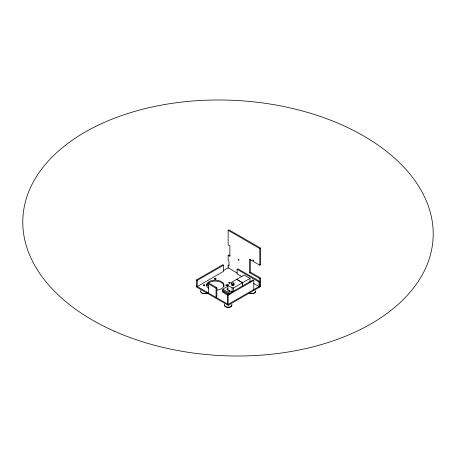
<?xml version="1.0" encoding="UTF-8"?>
<svg xmlns="http://www.w3.org/2000/svg" width="456" height="456" viewBox="0 0 456 456"><rect width="100%" height="100%" fill="white"/><g stroke="black" fill="none" stroke-linecap="round" stroke-linejoin="round"><path stroke-width="0.68" d="M228.137 268.094L228.137 265.54L228.975 266.025L228.975 261.083L228.137 260.598L228.137 255.377L229.858 256.369L229.858 245.841L228.137 244.849L228.137 230.308L228.935 229.847L260.615 248.138L260.615 264.754L259.817 265.215L249.489 259.253L249.489 272.585L259.817 278.542L260.615 278.086L260.615 286.562L228.137 305.309L196.456 287.023L196.456 279.95L222.813 264.736L223.611 265.198L223.611 271.343L197.254 286.562L197.254 280.411L223.611 265.198M228.137 255.377L228.935 254.915L230.086 255.577M228.137 265.54L228.935 265.078M228.137 230.308L259.817 248.6L260.615 248.138M223.263 270.625L228.137 267.809L237.274 273.087M208.403 283.774L209.201 283.313L216.862 287.736L216.862 296.959L216.064 297.415L216.064 288.198L208.403 283.774L208.403 292.997M237.091 269.291L237.889 268.829L259.817 281.489L259.019 281.95L237.091 269.291L237.091 273.902L241.965 276.712M216.064 288.198L216.862 287.736M249.489 272.585L250.293 272.124L260.615 278.086M231.528 283.404L232.731 282.709A1.243 0.718 0 0 1 234.013 283.444L234.013 284.983L232.805 285.678A1.243 0.718 0 0 1 231.528 284.943L231.528 283.404A1.243 0.718 0 0 0 232.805 284.139L234.013 283.444M227.544 295.009L222.784 292.262L222.784 289.19L228.057 286.146M227.971 288.562L226.888 289.19L232.229 292.273M250.008 278.388L244.154 275.008L227.846 284.424A1.129 0.65 0 0 0 227.846 285.348L232.104 287.804A1.129 0.65 0 0 0 233.7 287.804L250.008 278.388L250.008 282.264M227.339 303.93L227.339 294.707L253.012 279.881L253.81 280.343L253.81 289.566M227.339 294.707L228.137 295.169L253.81 280.343M259.817 286.1L228.137 304.391L196.456 286.1M253.536 283.398L259.019 286.562L259.019 281.95M236.698 279.311L242.558 282.691L242.558 285.918M236.63 279.351L242.484 282.731L242.484 285.963M222.784 289.19L229.927 293.311M222.784 290.421L229.334 294.2M222.784 291.338L228.142 294.433M196.456 279.95L197.254 280.411M259.817 248.6L259.817 265.215M259.817 278.542L259.817 287.023M250.293 259.492L250.293 272.124M233.7 287.804L233.7 291.031M232.805 284.139L232.805 285.678M232.104 287.804L232.104 292.325M228.137 295.169L228.137 305.309M227.846 285.348L227.846 290.512M214.696 279.289A0.752 0.433 0 0 1 215.922 279.306M226.233 285.684A0.752 0.433 0 0 1 226.923 285.678M203.661 285.684A0.752 0.433 0 0 1 204.345 285.678M208.546 288.272A8.658 4.999 0 0 1 211.02 280.799A8.658 4.999 0 0 1 223.411 283.387A8.658 4.999 0 0 1 217.033 290.044M206.648 286.157A8.658 4.999 0 0 1 215.779 281.073A8.658 4.999 0 0 1 223.89 286.704M233.711 284.493A1.243 0.718 0 0 1 234.013 284.983M231.882 304.517A3.853 2.223 0 0 1 227.783 307.258A3.853 2.223 0 0 1 224.62 304.135M231.517 304.836A3.477 2.006 0 0 1 228.581 307.304A3.477 2.006 0 0 1 224.66 305.349M255.577 290.842A3.853 2.223 0 0 1 253.775 293.282A3.853 2.223 0 0 1 249.21 292.991M255.212 291.162A3.477 2.006 0 0 1 253.479 293.402A3.477 2.006 0 0 1 249.284 292.997M207.166 292.934A3.853 2.223 0 0 1 202.379 293.242A3.853 2.223 0 0 1 200.822 290.609M207.075 292.946A3.477 2.006 0 0 1 203.262 293.522A3.477 2.006 0 0 1 200.965 291.669M208.569 288.084A4.52 2.611 0 0 1 208.255 288.42M206.437 284.681A4.52 2.611 0 0 1 208.631 286.043M238.38 259.681C239.183 261.733 239.252 258.643 238.38 259.681M252.96 260.12C253.553 262.114 254.072 259.333 252.96 260.12M228.815 282.435C229.978 283.609 230.229 281.335 228.815 282.412M228.741 291.213C229.909 292.319 229.909 290.17 228.741 291.213M214.89 278.992A0.752 0.433 0 0 0 216.053 278.65A0.752 0.433 0 0 0 214.964 278.24A0.752 0.433 0 0 0 214.89 278.992M226.176 285.507A0.752 0.433 0 0 0 227.344 285.171A0.752 0.433 0 0 0 226.25 284.755A0.752 0.433 0 0 0 226.176 285.507M203.604 285.507A0.752 0.433 0 0 0 204.767 285.171A0.752 0.433 0 0 0 203.678 284.755A0.752 0.433 0 0 0 203.604 285.507M114.211 331.13A205.348 127.794 2.7 0 0 432.784 242.125A205.348 127.794 2.7 0 0 137.005 110.745A205.348 127.794 2.7 0 0 114.211 331.13"/></g></svg>
